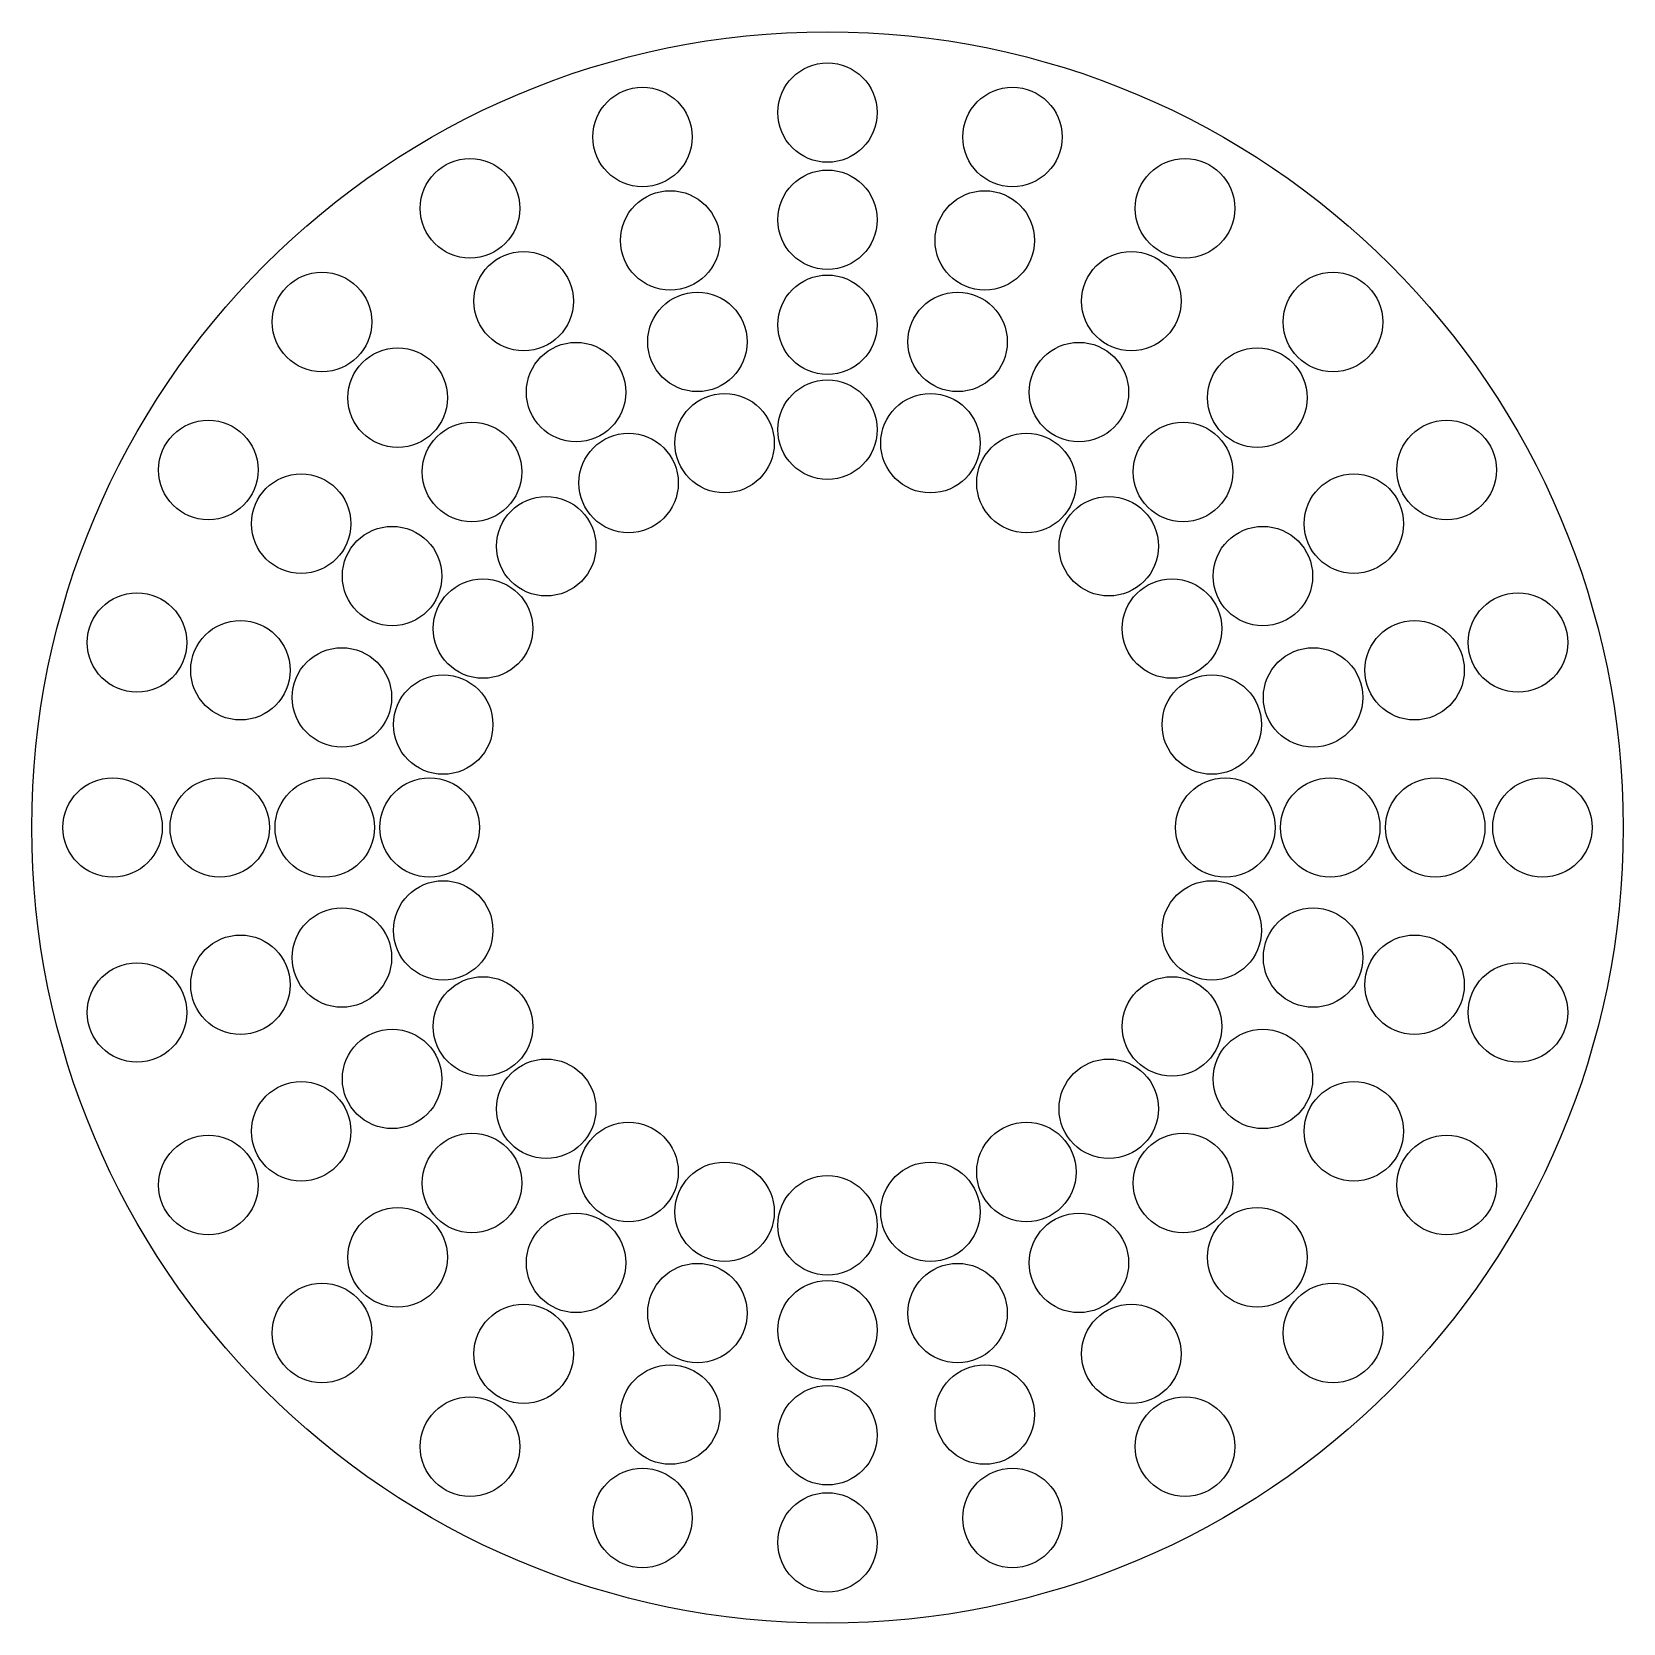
# Model space of a CAD drawing. Header units: inches. Extents: x -6 to 6, y -6 to 6.
import ezdxf

# ---------------------------------------------------------------- set-up
doc = ezdxf.new("R2010")
doc.units = ezdxf.units.IN
doc.header["$MEASUREMENT"] = 0

msp = doc.modelspace()

# ---------------------------------------------------------------- linework, layer by layer
for centre, radius in [((0, 0), 6), ((0, 5.391), 0.375), ((-1.395, 5.207), 0.375), ((1.395, 5.207), 0.375), ((-2.696, 4.669), 0.375), ((2.696, 4.669), 0.375), ((0, 4.583), 0.375), ((-1.186, 4.427), 0.375), ((1.186, 4.427), 0.375), ((-2.291, 3.969), 0.375), ((2.291, 3.969), 0.375), ((-3.812, 3.812), 0.375), ((0, 3.791), 0.375), ((3.812, 3.812), 0.375), ((-0.981, 3.662), 0.375), ((0.981, 3.662), 0.375), ((-3.241, 3.241), 0.375), ((-1.896, 3.283), 0.375), ((1.896, 3.283), 0.375), ((3.241, 3.241), 0.375), ((0, 3), 0.375), ((-0.776, 2.898), 0.375), ((0.776, 2.898), 0.375), ((-4.669, 2.696), 0.375), ((-2.681, 2.681), 0.375), ((2.681, 2.681), 0.375), ((4.669, 2.696), 0.375), ((-1.5, 2.598), 0.375), ((1.5, 2.598), 0.375), ((-3.969, 2.291), 0.375), ((3.969, 2.291), 0.375), ((-2.121, 2.121), 0.375), ((2.121, 2.121), 0.375), ((-3.283, 1.896), 0.375), ((3.283, 1.896), 0.375), ((-2.598, 1.5), 0.375), ((2.598, 1.5), 0.375), ((-5.207, 1.395), 0.375), ((5.207, 1.395), 0.375), ((-4.427, 1.186), 0.375), ((4.427, 1.186), 0.375), ((-3.662, 0.981), 0.375), ((3.662, 0.981), 0.375), ((-2.898, 0.776), 0.375), ((2.898, 0.776), 0.375), ((-5.391, 0), 0.375), ((-4.583, 0), 0.375), ((-3.791, 0), 0.375), ((-3, 0), 0.375), ((3, 0), 0.375), ((3.791, 0), 0.375), ((4.583, 0), 0.375), ((5.391, 0), 0.375), ((-2.898, -0.776), 0.375), ((2.898, -0.776), 0.375), ((-3.662, -0.981), 0.375), ((3.662, -0.981), 0.375), ((-4.427, -1.186), 0.375), ((4.427, -1.186), 0.375), ((-5.207, -1.395), 0.375), ((5.207, -1.395), 0.375), ((-2.598, -1.5), 0.375), ((2.598, -1.5), 0.375), ((-3.283, -1.896), 0.375), ((3.283, -1.896), 0.375), ((-2.121, -2.121), 0.375), ((2.121, -2.121), 0.375), ((-3.969, -2.291), 0.375), ((3.969, -2.291), 0.375), ((-1.5, -2.598), 0.375), ((1.5, -2.598), 0.375), ((-4.669, -2.696), 0.375), ((-2.681, -2.681), 0.375), ((2.681, -2.681), 0.375), ((4.669, -2.696), 0.375), ((-0.776, -2.898), 0.375), ((0, -3), 0.375), ((0.776, -2.898), 0.375), ((-3.241, -3.241), 0.375), ((3.241, -3.241), 0.375), ((-1.896, -3.283), 0.375), ((1.896, -3.283), 0.375), ((-0.981, -3.662), 0.375), ((0.981, -3.662), 0.375), ((-3.812, -3.812), 0.375), ((0, -3.791), 0.375), ((3.812, -3.812), 0.375), ((-2.291, -3.969), 0.375), ((2.291, -3.969), 0.375), ((-1.186, -4.427), 0.375), ((1.186, -4.427), 0.375), ((-2.696, -4.669), 0.375), ((0, -4.583), 0.375), ((2.696, -4.669), 0.375), ((-1.395, -5.207), 0.375), ((1.395, -5.207), 0.375), ((0, -5.391), 0.375)]:
    msp.add_circle(centre, radius)

doc.saveas('drawing.dxf')
